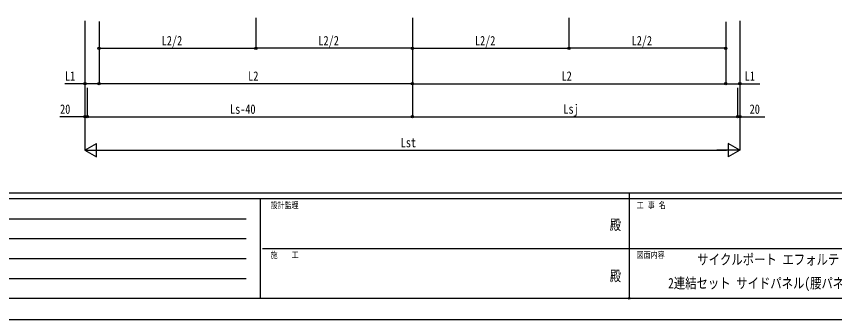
# Model space of a CAD drawing. Units: millimetres, scale not verified. Extents: x -10512 to 10512, y -7425 to 7425.
# Drawn here: x -5410 to 1797, y -7425 to -4759 of the extents above; entities that cross this region are included whole.
import ezdxf
from ezdxf.enums import TextEntityAlignment as Align

# ---------------------------------------------------------------- set-up
doc = ezdxf.new("R2010")
doc.units = ezdxf.units.MM
doc.header["$LTSCALE"] = 30
doc.header["$PDMODE"] = 32
doc.header["$PDSIZE"] = 15
for name, color, linetype in [('0-2_USER1', 3, 'Continuous'), ('0-6_YKK_D', 6, 'Continuous'), ('0-7_YKK_ZWAK', 7, 'Continuous')]:
    doc.layers.add(name, color=color, linetype=linetype)
doc.styles.add('ＭＳ ゴシック', font='')
doc.styles.get('ＭＳ ゴシック').set_extended_font_data('MS Gothic')

msp = doc.modelspace()

# ---------------------------------------------------------------- linework, layer by layer
at = {"layer": '0-6_YKK_D'}
for p, q in [((-4806.31, -4799.13), (-4806.31, -5351.64)), ((-4806.31, -4799.13), (-4806.31, -5642.65)), ((-4806.31, -4800.13), (-4806.31, -5936.44)), ((-4682.31, -4804.21), (-4682.31, -5351.64)), ((-4682.31, -4804.21), (-4682.31, -5040.44)), ((-4682.31, -4806.9), (-4682.31, -5351.64)), ((-3300.81, -4772.7), (-3300.81, -5040.44)), ((-3300.81, -4772.7), (-3300.81, -5040.44)), ((-1922.31, -4772.7), (-1922.31, -5642.65)), ((-1922.31, -4772.7), (-1922.31, -5641.65)), ((-1922.31, -4773.7), (-1922.31, -5351.64)), ((-1922.31, -4773.7), (-1922.31, -5351.64)), ((-1922.31, -4804.21), (-1922.31, -5040.44)), ((-1922.31, -4804.21), (-1922.31, -5040.44)), ((-543.81, -4772.7), (-543.81, -5040.44)), ((-543.81, -4772.7), (-543.81, -5040.44)), ((837.69, -4805.9), (837.69, -5351.64)), ((837.69, -4805.9), (837.69, -5351.64)), ((837.69, -4805.9), (837.69, -5040.44)), ((961.69, -4799.13), (961.69, -5642.65)), ((961.69, -4803.29), (961.69, -5351.64)), ((961.69, -4803.29), (961.69, -5936.44)), ((-4682.31, -5039.44), (-3300.81, -5039.44)), ((-1922.31, -5039.44), (-3300.81, -5039.44)), ((-1922.31, -5039.44), (-543.81, -5039.44)), ((837.69, -5039.44), (-543.81, -5039.44)), ((-4786.31, -5387.01), (-4786.31, -5642.65)), ((-4786.31, -5387.01), (-4786.31, -5642.65)), ((-1922.31, -5350.64), (-4682.31, -5350.64)), ((-1922.31, -5350.64), (837.69, -5350.64)), ((941.69, -5387.01), (941.69, -5642.65)), ((941.69, -5388.01), (941.69, -5641.65)), ((-4786.31, -5641.65), (-1922.31, -5641.65)), ((-1922.31, -5640.65), (941.69, -5640.65)), ((-4806.31, -5935.44), (-4704.82, -5876.84)), ((-4704.82, -5994.03), (-4704.82, -5876.84)), ((961.69, -5935.44), (860.2, -5876.84)), ((860.2, -5876.84), (860.2, -5994.03)), ((-4806.31, -5935.44), (-4704.82, -5994.03)), ((-4806.31, -5935.44), (-4603.34, -5935.44)), ((-4689.12, -5935.44), (844.5, -5935.44)), ((961.69, -5935.44), (758.71, -5935.44)), ((961.69, -5935.44), (860.2, -5994.03))]:
    msp.add_line(p, q, dxfattribs=at)
for points in [[(-4682.31, -5350.64), (-4806.31, -5350.64), (-4983.41, -5350.64)], [(837.69, -5350.64), (961.69, -5350.64), (1138.79, -5350.64)], [(-4786.31, -5641.65), (-4806.31, -5641.65), (-5026.64, -5641.65)], [(941.69, -5641.65), (961.69, -5641.65), (1182.02, -5641.65)]]:
    msp.add_lwpolyline(points, dxfattribs=at)
for centre in [(-4682.31, -5039.44), (-3300.81, -5039.44), (-3300.81, -5039.44), (-1922.31, -5039.44), (-1922.31, -5039.44), (-543.81, -5039.44), (-543.81, -5039.44), (837.69, -5039.44), (-4806.31, -5350.64), (-4682.31, -5350.64), (-4682.31, -5350.64), (-1922.31, -5350.64), (-1922.31, -5350.64), (837.69, -5350.64), (837.69, -5350.64), (961.69, -5350.64), (-4806.31, -5641.65), (-4786.31, -5641.65), (-4786.31, -5641.65), (-1922.31, -5640.65), (-1922.31, -5641.65), (941.69, -5640.65), (941.69, -5641.65), (961.69, -5641.65)]:
    msp.add_circle(centre, 10.62, dxfattribs=at)
at = {"layer": '0-7_YKK_ZWAK'}
for p, q in [((9737.55, -6312.5), (-9762.45, -6312.5)), ((-12.45, -6312.5), (-12.45, -7237.5)), ((-3262.45, -6362.5), (-9762.45, -6362.5)), ((-3262.45, -6362.5), (-3262.45, -7237.5)), ((-12.45, -6362.5), (-3262.45, -6362.5)), ((3237.55, -6362.5), (-12.45, -6362.5)), ((-9656.2, -6537.5), (-3387.45, -6537.5)), ((-9656.2, -6712.5), (-3387.45, -6712.5)), ((-3243.7, -6800), (-12.45, -6800)), ((-12.45, -6800), (3237.55, -6800)), ((-9656.2, -6887.5), (-3387.45, -6887.5)), ((-9656.2, -7062.5), (-3387.45, -7062.5)), ((-9762.45, -7237.5), (-3262.45, -7237.5)), ((-3262.45, -7237.5), (-12.45, -7237.5)), ((-12.45, -7237.5), (3237.55, -7237.5))]:
    msp.add_line(p, q, dxfattribs=at)
msp.add_lwpolyline([(-10512.5, -7425), (10512.5, -7425), (10512.5, 7425), (-10512.5, 7425)], close=True, dxfattribs=at)
msp.add_point((-12.45, -7237.5), dxfattribs=at)

# ---------------------------------------------------------------- texts
at = {"layer": '0-2_USER1', "style": 'ＭＳ ゴシック', "width": 0.8}
for s, p in [('サイクルポート エフォルテ 600タイプ', (587.3, -6969.36)), ('2連結セット サイドパネル(腰パネル)\u3000納まり図', (330.63, -7177.69))]:
    msp.add_text(s, height=91.64, dxfattribs=at).set_placement(p, align=Align.BOTTOM_LEFT)
at = {"layer": '0-6_YKK_D', "style": 'ＭＳ ゴシック', "width": 0.8}
for s, p in [('L2/2', (-4129.56, -5038.14)), ('L2/2', (-2749.56, -5038.14)), ('L2/2', (-1371.06, -5038.14)), ('L2/2', (8.94, -5038.14)), ('L1', (-4982.11, -5349.34)), ('L2', (-3368.31, -5349.34)), ('L2', (-608.31, -5349.34)), ('L1', (1005.49, -5349.34)), ('20', (-5024.98, -5639.98)), ('Ls-40', (-3528.31, -5640.35)), ('Lsj', (-592.31, -5639.35)), ('20', (1048.36, -5639.98)), ('Lst', (-2024.31, -5934.44))]:
    msp.add_text(s, height=82.48, dxfattribs=at).set_placement(p, align=Align.BOTTOM_LEFT)
at = {"layer": '0-7_YKK_ZWAK', "style": 'ＭＳ ゴシック', "width": 0.8}
for s, height, p in [('設計監理', 54.99, (-3170.78, -6462.5)), ('工 事 名', 54.99, (53.17, -6462.5)), ('殿', 91.64, (-184.17, -6664.58)), ('施\u3000\u3000工', 54.99, (-3170.78, -6900)), ('図面内容', 54.99, (53.17, -6900)), ('殿', 91.64, (-184.17, -7114.58))]:
    msp.add_text(s, height=height, dxfattribs=at).set_placement(p, align=Align.BOTTOM_LEFT)

doc.saveas('drawing.dxf')
